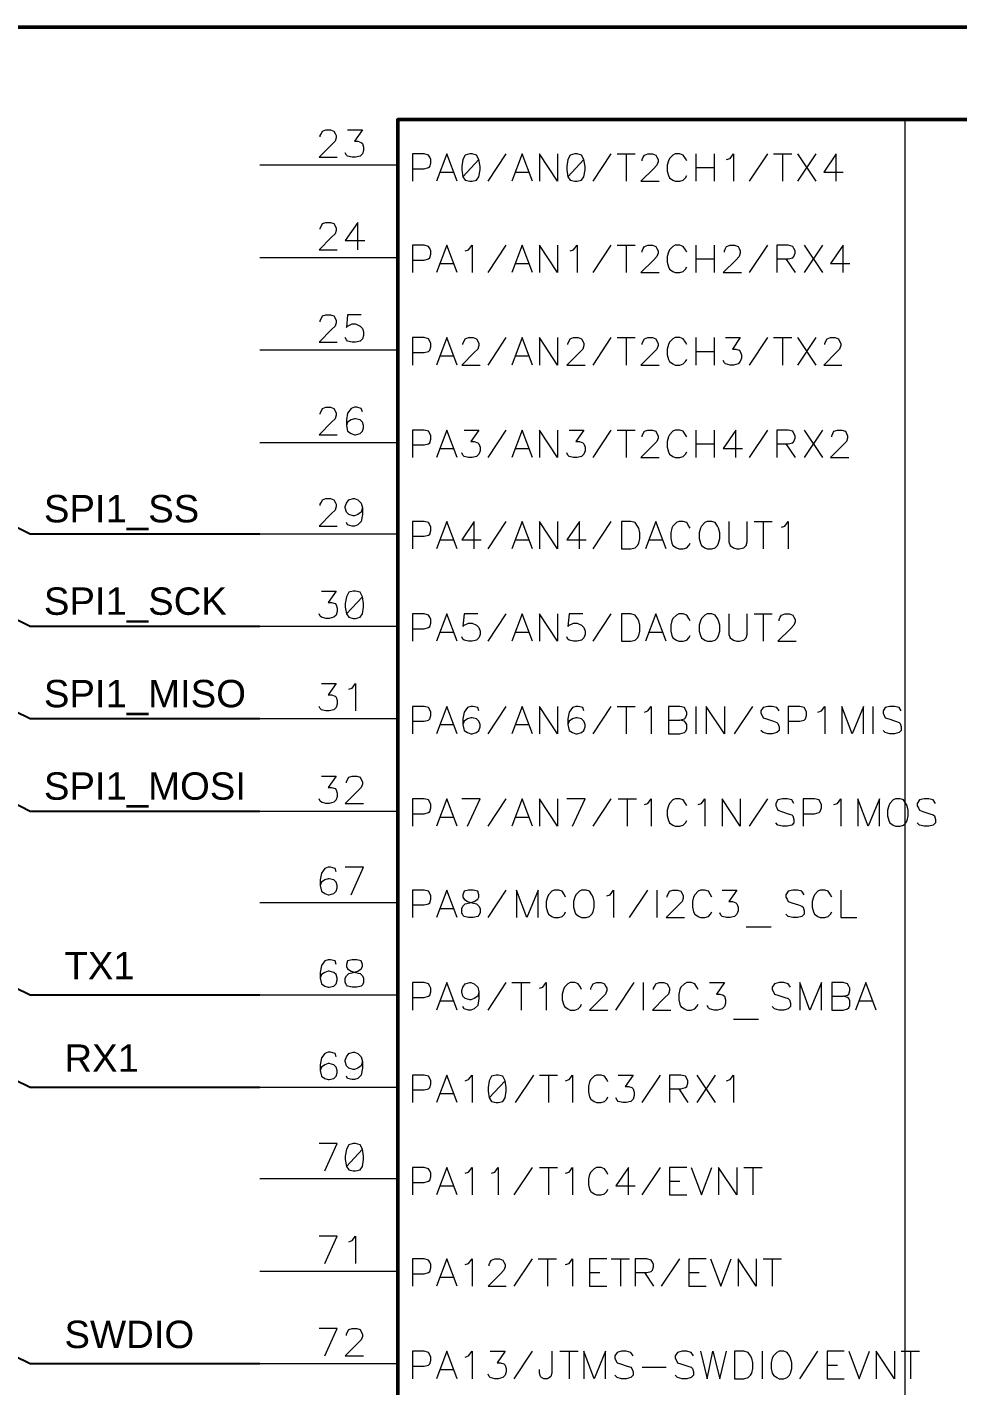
# Model space of a CAD drawing. Header units: millimetres. Extents: x -2024 to 917, y -725 to 13.
# Drawn here: x 780.36 to 814.33, y -36.98 to 12.61 of the extents above; entities that cross this region are included whole.
import ezdxf

# ---------------------------------------------------------------- set-up
doc = ezdxf.new("R2010")
doc.units = ezdxf.units.MM
doc.layers.add('PDF _Геометрия', color=7, linetype='Continuous')
doc.layers.add('Sheet', color=255, linetype='Continuous')
doc.styles.get("Standard").update_dxf_attribs({"font": 'arial.ttf'})

msp = doc.modelspace()

# ---------------------------------------------------------------- linework, layer by layer
at = {"layer": 'PDF _Геометрия', "lineweight": 50}
msp.add_lwpolyline([(856.975, 12.608), (778.766, 12.608), (778.766, 1.65), (778.766, -1.683), (778.766, -5.058), (778.766, -5.892), (778.766, -8.433), (778.766, -9.267), (778.766, -12.642), (778.766, -15.142), (778.766, -16.017), (778.766, -18.517), (778.766, -21.892), (778.766, -22.725), (778.766, -25.267), (778.766, -26.1), (778.766, -28.6), (778.766, -31.975), (778.766, -36.183), (778.766, -38.683)], dxfattribs=at)
at = {"layer": 'PDF _Геометрия', "color": 1, "lineweight": 50}
msp.add_lwpolyline([(839.308, 9.233), (839.308, -162.308), (793.891, -162.308), (793.891, 9.233)], close=True, dxfattribs=at)
at = {"layer": 'PDF _Геометрия', "lineweight": 18}
for points in [[(812.391, 9.233), (812.391, -162.308)], [(791.058, 8.608), (791.058, 8.65), (791.1, 8.733), (791.141, 8.817), (791.266, 8.858), (791.433, 8.858), (791.558, 8.817), (791.6, 8.733), (791.641, 8.65), (791.641, 8.567), (791.6, 8.442), (791.475, 8.317), (791.016, 7.858), (791.683, 7.858)], [(792.058, 8.858), (792.6, 8.858), (792.308, 8.442), (792.433, 8.442), (792.558, 8.4), (792.6, 8.358), (792.641, 8.233), (792.641, 8.108), (792.6, 7.983), (792.516, 7.9), (792.35, 7.858), (792.225, 7.858), (792.058, 7.9), (792.016, 7.942), (791.975, 8.025)], [(794.433, 7.442), (794.85, 7.442), (795.016, 7.483), (795.058, 7.525), (795.1, 7.65), (795.1, 7.775), (795.058, 7.858), (795.016, 7.942), (794.85, 7.983), (794.433, 7.983), (794.433, 6.983)], [(796.058, 6.983), (795.683, 7.983), (795.308, 6.983)], [(797.183, 6.983), (797.85, 7.983)], [(798.808, 6.983), (798.433, 7.983), (798.058, 6.983)], [(799.725, 7.983), (799.725, 6.983), (799.058, 7.983), (799.058, 6.983)], [(801.016, 6.983), (801.683, 7.983)], [(801.891, 7.983), (802.558, 7.983)], [(802.225, 7.983), (802.225, 6.983)], [(802.808, 7.733), (802.808, 7.775), (802.85, 7.858), (802.891, 7.942), (803.016, 7.983), (803.183, 7.983), (803.308, 7.942), (803.35, 7.858), (803.391, 7.775), (803.391, 7.692), (803.35, 7.567), (803.225, 7.442), (802.766, 6.983), (803.433, 6.983)], [(804.433, 7.733), (804.391, 7.817), (804.308, 7.942), (804.183, 7.983), (804.016, 7.983), (803.933, 7.942), (803.808, 7.817), (803.766, 7.733), (803.725, 7.567), (803.725, 7.358), (803.766, 7.192), (803.808, 7.108), (803.933, 7.025), (804.016, 6.983), (804.183, 6.983), (804.308, 7.025), (804.391, 7.108), (804.433, 7.192)], [(804.766, 7.983), (804.766, 6.983)], [(805.433, 7.983), (805.433, 6.983)], [(805.891, 7.775), (806.016, 7.817), (806.141, 7.983), (806.141, 6.983)], [(806.725, 6.983), (807.391, 7.983)], [(807.6, 7.983), (808.266, 7.983)], [(807.933, 7.983), (807.933, 6.983)], [(808.475, 7.983), (809.141, 6.983)], [(809.141, 7.983), (808.475, 6.983)], [(809.891, 6.983), (809.891, 7.983), (809.433, 7.317), (810.141, 7.317)], [(796.85, 7.775), (796.266, 7.15)], [(800.683, 7.775), (800.1, 7.15)], [(804.766, 7.483), (805.433, 7.483)], [(795.433, 7.317), (795.933, 7.317)], [(798.183, 7.317), (798.683, 7.317)], [(791.058, 5.233), (791.058, 5.275), (791.1, 5.358), (791.141, 5.442), (791.266, 5.483), (791.433, 5.483), (791.558, 5.442), (791.6, 5.358), (791.641, 5.275), (791.641, 5.192), (791.6, 5.067), (791.475, 4.942), (791.016, 4.483), (791.683, 4.483)], [(792.433, 4.483), (792.433, 5.483), (791.975, 4.817), (792.683, 4.817)], [(794.433, 4.108), (794.85, 4.108), (795.016, 4.15), (795.058, 4.192), (795.1, 4.317), (795.1, 4.442), (795.058, 4.525), (795.016, 4.608), (794.85, 4.65), (794.433, 4.65), (794.433, 3.65)], [(796.058, 3.65), (795.683, 4.65), (795.308, 3.65)], [(796.35, 4.442), (796.475, 4.483), (796.6, 4.65), (796.6, 3.65)], [(797.183, 3.65), (797.85, 4.65)], [(798.808, 3.65), (798.433, 4.65), (798.058, 3.65)], [(799.725, 4.65), (799.725, 3.65), (799.058, 4.65), (799.058, 3.65)], [(800.183, 4.442), (800.308, 4.483), (800.433, 4.65), (800.433, 3.65)], [(801.016, 3.65), (801.683, 4.65)], [(801.891, 4.65), (802.558, 4.65)], [(802.225, 4.65), (802.225, 3.65)], [(802.808, 4.4), (802.808, 4.442), (802.85, 4.525), (802.891, 4.608), (803.016, 4.65), (803.183, 4.65), (803.308, 4.608), (803.35, 4.525), (803.391, 4.442), (803.391, 4.358), (803.35, 4.233), (803.225, 4.108), (802.766, 3.65), (803.433, 3.65)], [(804.433, 4.4), (804.391, 4.483), (804.308, 4.608), (804.183, 4.65), (804.016, 4.65), (803.933, 4.608), (803.808, 4.483), (803.766, 4.4), (803.725, 4.233), (803.725, 4.025), (803.766, 3.858), (803.808, 3.775), (803.933, 3.692), (804.016, 3.65), (804.183, 3.65), (804.308, 3.692), (804.391, 3.775), (804.433, 3.858)], [(804.766, 4.65), (804.766, 3.65)], [(805.433, 4.65), (805.433, 3.65)], [(805.808, 4.4), (805.808, 4.442), (805.85, 4.525), (805.891, 4.608), (806.016, 4.65), (806.183, 4.65), (806.308, 4.608), (806.35, 4.525), (806.391, 4.442), (806.391, 4.358), (806.35, 4.233), (806.225, 4.108), (805.766, 3.65), (806.433, 3.65)], [(806.725, 3.65), (807.391, 4.65)], [(807.725, 4.15), (808.141, 4.15), (808.308, 4.192), (808.35, 4.233), (808.391, 4.358), (808.391, 4.442), (808.35, 4.525), (808.308, 4.608), (808.141, 4.65), (807.725, 4.65), (807.725, 3.65)], [(808.725, 4.65), (809.391, 3.65)], [(809.391, 4.65), (808.725, 3.65)], [(810.141, 3.65), (810.141, 4.65), (809.683, 3.983), (810.391, 3.983)], [(795.433, 3.983), (795.933, 3.983)], [(798.183, 3.983), (798.683, 3.983)], [(804.766, 4.15), (805.433, 4.15)], [(808.058, 4.15), (808.391, 3.65)], [(791.058, 1.858), (791.058, 1.9), (791.1, 1.983), (791.141, 2.067), (791.266, 2.108), (791.433, 2.108), (791.558, 2.067), (791.6, 1.983), (791.641, 1.9), (791.641, 1.817), (791.6, 1.692), (791.475, 1.567), (791.016, 1.108), (791.683, 1.108)], [(792.558, 2.108), (792.058, 2.108), (792.016, 1.65), (792.058, 1.692), (792.225, 1.775), (792.35, 1.775), (792.516, 1.692), (792.6, 1.608), (792.641, 1.483), (792.641, 1.358), (792.6, 1.233), (792.516, 1.15), (792.35, 1.108), (792.225, 1.108), (792.058, 1.15), (792.016, 1.192), (791.975, 1.275)], [(794.433, 0.733), (794.85, 0.733), (795.016, 0.775), (795.058, 0.817), (795.1, 0.942), (795.1, 1.067), (795.058, 1.15), (795.016, 1.233), (794.85, 1.275), (794.433, 1.275), (794.433, 0.275)], [(796.058, 0.275), (795.683, 1.275), (795.308, 0.275)], [(796.266, 1.025), (796.266, 1.067), (796.308, 1.15), (796.35, 1.233), (796.475, 1.275), (796.641, 1.275), (796.766, 1.233), (796.808, 1.15), (796.85, 1.067), (796.85, 0.983), (796.808, 0.858), (796.683, 0.733), (796.225, 0.275), (796.891, 0.275)], [(797.183, 0.275), (797.85, 1.275)], [(798.808, 0.275), (798.433, 1.275), (798.058, 0.275)], [(799.725, 1.275), (799.725, 0.275), (799.058, 1.275), (799.058, 0.275)], [(800.1, 1.025), (800.1, 1.067), (800.141, 1.15), (800.183, 1.233), (800.308, 1.275), (800.475, 1.275), (800.6, 1.233), (800.641, 1.15), (800.683, 1.067), (800.683, 0.983), (800.641, 0.858), (800.516, 0.733), (800.058, 0.275), (800.725, 0.275)], [(801.016, 0.275), (801.683, 1.275)], [(801.891, 1.275), (802.558, 1.275)], [(802.225, 1.275), (802.225, 0.275)], [(802.808, 1.025), (802.808, 1.067), (802.85, 1.15), (802.891, 1.233), (803.016, 1.275), (803.183, 1.275), (803.308, 1.233), (803.35, 1.15), (803.391, 1.067), (803.391, 0.983), (803.35, 0.858), (803.225, 0.733), (802.766, 0.275), (803.433, 0.275)], [(804.433, 1.025), (804.391, 1.108), (804.308, 1.233), (804.183, 1.275), (804.016, 1.275), (803.933, 1.233), (803.808, 1.108), (803.766, 1.025), (803.725, 0.858), (803.725, 0.65), (803.766, 0.483), (803.808, 0.4), (803.933, 0.317), (804.016, 0.275), (804.183, 0.275), (804.308, 0.317), (804.391, 0.4), (804.433, 0.483)], [(804.766, 1.275), (804.766, 0.275)], [(805.433, 1.275), (805.433, 0.275)], [(805.85, 1.275), (806.391, 1.275), (806.1, 0.858), (806.225, 0.858), (806.35, 0.817), (806.391, 0.775), (806.433, 0.65), (806.433, 0.525), (806.391, 0.4), (806.308, 0.317), (806.141, 0.275), (806.016, 0.275), (805.85, 0.317), (805.808, 0.358), (805.766, 0.442)], [(806.725, 0.275), (807.391, 1.275)], [(807.6, 1.275), (808.266, 1.275)], [(807.933, 1.275), (807.933, 0.275)], [(808.475, 1.275), (809.141, 0.275)], [(809.141, 1.275), (808.475, 0.275)], [(809.475, 1.025), (809.475, 1.067), (809.516, 1.15), (809.558, 1.233), (809.683, 1.275), (809.85, 1.275), (809.975, 1.233), (810.016, 1.15), (810.058, 1.067), (810.058, 0.983), (810.016, 0.858), (809.891, 0.733), (809.433, 0.275), (810.1, 0.275)], [(795.433, 0.608), (795.933, 0.608)], [(798.183, 0.608), (798.683, 0.608)], [(804.766, 0.775), (805.433, 0.775)], [(791.058, -1.517), (791.058, -1.475), (791.1, -1.392), (791.141, -1.308), (791.266, -1.267), (791.433, -1.267), (791.558, -1.308), (791.6, -1.392), (791.641, -1.475), (791.641, -1.558), (791.6, -1.683), (791.475, -1.808), (791.016, -2.267), (791.683, -2.267)], [(792.6, -1.433), (792.558, -1.308), (792.391, -1.267), (792.308, -1.267), (792.183, -1.308), (792.058, -1.475), (792.016, -1.725), (792.016, -1.933), (792.058, -2.142), (792.183, -2.225), (792.308, -2.267), (792.35, -2.267), (792.516, -2.225), (792.6, -2.142), (792.641, -2.017), (792.641, -1.933), (792.6, -1.808), (792.516, -1.725), (792.35, -1.683), (792.308, -1.683), (792.183, -1.725), (792.058, -1.808), (792.016, -1.933)], [(794.433, -2.642), (794.85, -2.642), (795.016, -2.6), (795.058, -2.558), (795.1, -2.433), (795.1, -2.308), (795.058, -2.225), (795.016, -2.142), (794.85, -2.1), (794.433, -2.1), (794.433, -3.1)], [(796.058, -3.1), (795.683, -2.1), (795.308, -3.1)], [(796.308, -2.1), (796.85, -2.1), (796.558, -2.517), (796.683, -2.517), (796.808, -2.558), (796.85, -2.6), (796.891, -2.725), (796.891, -2.85), (796.85, -2.975), (796.766, -3.058), (796.6, -3.1), (796.475, -3.1), (796.308, -3.058), (796.266, -3.017), (796.225, -2.933)], [(797.183, -3.1), (797.85, -2.1)], [(798.808, -3.1), (798.433, -2.1), (798.058, -3.1)], [(799.725, -2.1), (799.725, -3.1), (799.058, -2.1), (799.058, -3.1)], [(800.141, -2.1), (800.683, -2.1), (800.391, -2.517), (800.516, -2.517), (800.641, -2.558), (800.683, -2.6), (800.725, -2.725), (800.725, -2.85), (800.683, -2.975), (800.6, -3.058), (800.433, -3.1), (800.308, -3.1), (800.141, -3.058), (800.1, -3.017), (800.058, -2.933)], [(801.016, -3.1), (801.683, -2.1)], [(801.891, -2.1), (802.558, -2.1)], [(802.225, -2.1), (802.225, -3.1)], [(802.808, -2.35), (802.808, -2.308), (802.85, -2.225), (802.891, -2.142), (803.016, -2.1), (803.183, -2.1), (803.308, -2.142), (803.35, -2.225), (803.391, -2.308), (803.391, -2.392), (803.35, -2.517), (803.225, -2.642), (802.766, -3.1), (803.433, -3.1)], [(804.433, -2.35), (804.391, -2.267), (804.308, -2.142), (804.183, -2.1), (804.016, -2.1), (803.933, -2.142), (803.808, -2.267), (803.766, -2.35), (803.725, -2.517), (803.725, -2.725), (803.766, -2.892), (803.808, -2.975), (803.933, -3.058), (804.016, -3.1), (804.183, -3.1), (804.308, -3.058), (804.391, -2.975), (804.433, -2.892)], [(804.766, -2.1), (804.766, -3.1)], [(805.433, -2.1), (805.433, -3.1)], [(806.225, -3.1), (806.225, -2.1), (805.766, -2.767), (806.475, -2.767)], [(806.725, -3.1), (807.391, -2.1)], [(807.725, -2.6), (808.141, -2.6), (808.308, -2.558), (808.35, -2.517), (808.391, -2.392), (808.391, -2.308), (808.35, -2.225), (808.308, -2.142), (808.141, -2.1), (807.725, -2.1), (807.725, -3.1)], [(808.725, -2.1), (809.391, -3.1)], [(809.391, -2.1), (808.725, -3.1)], [(809.725, -2.35), (809.725, -2.308), (809.766, -2.225), (809.808, -2.142), (809.933, -2.1), (810.1, -2.1), (810.225, -2.142), (810.266, -2.225), (810.308, -2.308), (810.308, -2.392), (810.266, -2.517), (810.141, -2.642), (809.683, -3.1), (810.35, -3.1)], [(795.433, -2.767), (795.933, -2.767)], [(798.183, -2.767), (798.683, -2.767)], [(804.766, -2.6), (805.433, -2.6)], [(808.058, -2.6), (808.391, -3.1)], [(791.058, -4.85), (791.058, -4.808), (791.1, -4.725), (791.141, -4.642), (791.266, -4.6), (791.433, -4.6), (791.558, -4.642), (791.6, -4.725), (791.641, -4.808), (791.641, -4.892), (791.6, -5.017), (791.475, -5.142), (791.016, -5.6), (791.683, -5.6)], [(792.6, -4.933), (792.558, -5.1), (792.433, -5.183), (792.308, -5.225), (792.266, -5.225), (792.1, -5.183), (792.016, -5.1), (791.975, -4.933), (791.975, -4.892), (792.016, -4.767), (792.1, -4.642), (792.266, -4.6), (792.308, -4.6), (792.433, -4.642), (792.558, -4.767), (792.6, -4.933), (792.6, -5.183), (792.558, -5.433), (792.433, -5.558), (792.308, -5.6), (792.225, -5.6), (792.058, -5.558), (792.016, -5.475)], [(794.433, -5.975), (794.85, -5.975), (795.016, -5.933), (795.058, -5.892), (795.1, -5.767), (795.1, -5.642), (795.058, -5.558), (795.016, -5.475), (794.85, -5.433), (794.433, -5.433), (794.433, -6.433)], [(796.058, -6.433), (795.683, -5.433), (795.308, -6.433)], [(796.683, -6.433), (796.683, -5.433), (796.225, -6.1), (796.933, -6.1)], [(797.183, -6.433), (797.85, -5.433)], [(798.808, -6.433), (798.433, -5.433), (798.058, -6.433)], [(799.725, -5.433), (799.725, -6.433), (799.058, -5.433), (799.058, -6.433)], [(800.516, -6.433), (800.516, -5.433), (800.058, -6.1), (800.766, -6.1)], [(801.016, -6.433), (801.683, -5.433)], [(803.683, -6.433), (803.308, -5.433), (802.933, -6.433)], [(804.558, -5.683), (804.516, -5.6), (804.433, -5.475), (804.308, -5.433), (804.141, -5.433), (804.058, -5.475), (803.933, -5.6), (803.891, -5.683), (803.85, -5.85), (803.85, -6.058), (803.891, -6.225), (803.933, -6.308), (804.058, -6.392), (804.141, -6.433), (804.308, -6.433), (804.433, -6.392), (804.516, -6.308), (804.558, -6.225)], [(805.975, -5.433), (805.975, -6.183), (806.016, -6.308), (806.141, -6.392), (806.266, -6.433), (806.35, -6.433), (806.516, -6.392), (806.6, -6.308), (806.641, -6.183), (806.641, -5.433)], [(806.891, -5.433), (807.558, -5.433)], [(807.225, -5.433), (807.225, -6.433)], [(807.891, -5.642), (808.016, -5.6), (808.141, -5.433), (808.141, -6.433)], [(795.433, -6.1), (795.933, -6.1)], [(798.183, -6.1), (798.683, -6.1)], [(803.058, -6.1), (803.558, -6.1)], [(791.1, -7.975), (791.641, -7.975), (791.35, -8.392), (791.475, -8.392), (791.6, -8.433), (791.641, -8.475), (791.683, -8.6), (791.683, -8.725), (791.641, -8.85), (791.558, -8.933), (791.391, -8.975), (791.266, -8.975), (791.1, -8.933), (791.058, -8.892), (791.016, -8.808)], [(792.6, -8.183), (792.016, -8.808)], [(794.433, -9.35), (794.85, -9.35), (795.016, -9.308), (795.058, -9.267), (795.1, -9.142), (795.1, -9.017), (795.058, -8.933), (795.016, -8.85), (794.85, -8.808), (794.433, -8.808), (794.433, -9.808)], [(796.058, -9.808), (795.683, -8.808), (795.308, -9.808)], [(796.808, -8.808), (796.308, -8.808), (796.266, -9.267), (796.308, -9.225), (796.475, -9.142), (796.6, -9.142), (796.766, -9.225), (796.85, -9.308), (796.891, -9.433), (796.891, -9.558), (796.85, -9.683), (796.766, -9.767), (796.6, -9.808), (796.475, -9.808), (796.308, -9.767), (796.266, -9.725), (796.225, -9.642)], [(797.183, -9.808), (797.85, -8.808)], [(798.808, -9.808), (798.433, -8.808), (798.058, -9.808)], [(799.725, -8.808), (799.725, -9.808), (799.058, -8.808), (799.058, -9.808)], [(800.641, -8.808), (800.141, -8.808), (800.1, -9.267), (800.141, -9.225), (800.308, -9.142), (800.433, -9.142), (800.6, -9.225), (800.683, -9.308), (800.725, -9.433), (800.725, -9.558), (800.683, -9.683), (800.6, -9.767), (800.433, -9.808), (800.308, -9.808), (800.141, -9.767), (800.1, -9.725), (800.058, -9.642)], [(801.016, -9.808), (801.683, -8.808)], [(803.683, -9.808), (803.308, -8.808), (802.933, -9.808)], [(804.558, -9.058), (804.516, -8.975), (804.433, -8.85), (804.308, -8.808), (804.141, -8.808), (804.058, -8.85), (803.933, -8.975), (803.891, -9.058), (803.85, -9.225), (803.85, -9.433), (803.891, -9.6), (803.933, -9.683), (804.058, -9.767), (804.141, -9.808), (804.308, -9.808), (804.433, -9.767), (804.516, -9.683), (804.558, -9.6)], [(805.975, -8.808), (805.975, -9.558), (806.016, -9.683), (806.141, -9.767), (806.266, -9.808), (806.35, -9.808), (806.516, -9.767), (806.6, -9.683), (806.641, -9.558), (806.641, -8.808)], [(806.891, -8.808), (807.558, -8.808)], [(807.225, -8.808), (807.225, -9.808)], [(807.808, -9.058), (807.808, -9.017), (807.85, -8.933), (807.891, -8.85), (808.016, -8.808), (808.183, -8.808), (808.308, -8.85), (808.35, -8.933), (808.391, -9.017), (808.391, -9.1), (808.35, -9.225), (808.225, -9.35), (807.766, -9.808), (808.433, -9.808)], [(795.433, -9.475), (795.933, -9.475)], [(798.183, -9.475), (798.683, -9.475)], [(803.058, -9.475), (803.558, -9.475)], [(791.1, -11.35), (791.641, -11.35), (791.35, -11.767), (791.475, -11.767), (791.6, -11.808), (791.641, -11.85), (791.683, -11.975), (791.683, -12.1), (791.641, -12.225), (791.558, -12.308), (791.391, -12.35), (791.266, -12.35), (791.1, -12.308), (791.058, -12.267), (791.016, -12.183)], [(792.1, -11.558), (792.225, -11.517), (792.35, -11.35), (792.35, -12.35)], [(794.433, -12.725), (794.85, -12.725), (795.016, -12.683), (795.058, -12.642), (795.1, -12.517), (795.1, -12.392), (795.058, -12.308), (795.016, -12.225), (794.85, -12.183), (794.433, -12.183), (794.433, -13.183)], [(796.058, -13.183), (795.683, -12.183), (795.308, -13.183)], [(796.85, -12.35), (796.808, -12.225), (796.641, -12.183), (796.558, -12.183), (796.433, -12.225), (796.308, -12.392), (796.266, -12.642), (796.266, -12.85), (796.308, -13.058), (796.433, -13.142), (796.558, -13.183), (796.6, -13.183), (796.766, -13.142), (796.85, -13.058), (796.891, -12.933), (796.891, -12.85), (796.85, -12.725), (796.766, -12.642), (796.6, -12.6), (796.558, -12.6), (796.433, -12.642), (796.308, -12.725), (796.266, -12.85)], [(797.183, -13.183), (797.85, -12.183)], [(798.808, -13.183), (798.433, -12.183), (798.058, -13.183)], [(799.725, -12.183), (799.725, -13.183), (799.058, -12.183), (799.058, -13.183)], [(800.683, -12.35), (800.641, -12.225), (800.475, -12.183), (800.391, -12.183), (800.266, -12.225), (800.141, -12.392), (800.1, -12.642), (800.1, -12.85), (800.141, -13.058), (800.266, -13.142), (800.391, -13.183), (800.433, -13.183), (800.6, -13.142), (800.683, -13.058), (800.725, -12.933), (800.725, -12.85), (800.683, -12.725), (800.6, -12.642), (800.433, -12.6), (800.391, -12.6), (800.266, -12.642), (800.141, -12.725), (800.1, -12.85)], [(801.016, -13.183), (801.683, -12.183)], [(801.891, -12.183), (802.558, -12.183)], [(802.225, -12.183), (802.225, -13.183)], [(802.891, -12.392), (803.016, -12.35), (803.141, -12.183), (803.141, -13.183)], [(804.766, -12.183), (804.766, -13.183)], [(805.808, -12.183), (805.808, -13.183), (805.141, -12.183), (805.141, -13.183)], [(806.183, -13.183), (806.85, -12.183)], [(807.808, -12.35), (807.725, -12.225), (807.558, -12.183), (807.391, -12.183), (807.225, -12.225), (807.141, -12.35), (807.141, -12.433), (807.183, -12.517), (807.225, -12.6), (807.35, -12.642), (807.6, -12.725), (807.725, -12.767), (807.766, -12.808), (807.808, -12.933), (807.808, -13.058), (807.725, -13.142), (807.558, -13.183), (807.391, -13.183), (807.225, -13.142), (807.141, -13.058)], [(808.141, -12.725), (808.558, -12.725), (808.725, -12.683), (808.766, -12.642), (808.808, -12.517), (808.808, -12.392), (808.766, -12.308), (808.725, -12.225), (808.558, -12.183), (808.141, -12.183), (808.141, -13.183)], [(809.225, -12.392), (809.35, -12.35), (809.475, -12.183), (809.475, -13.183)], [(810.891, -13.183), (810.891, -12.183), (810.475, -13.183), (810.1, -12.183), (810.1, -13.183)], [(811.225, -12.183), (811.225, -13.183)], [(812.266, -12.35), (812.183, -12.225), (812.016, -12.183), (811.85, -12.183), (811.683, -12.225), (811.6, -12.35), (811.6, -12.433), (811.641, -12.517), (811.683, -12.6), (811.808, -12.642), (812.058, -12.725), (812.183, -12.767), (812.225, -12.808), (812.266, -12.933), (812.266, -13.058), (812.183, -13.142), (812.016, -13.183), (811.85, -13.183), (811.683, -13.142), (811.6, -13.058)], [(795.433, -12.85), (795.933, -12.85)], [(798.183, -12.85), (798.683, -12.85)], [(803.766, -12.683), (804.183, -12.683)], [(791.1, -14.725), (791.641, -14.725), (791.35, -15.142), (791.475, -15.142), (791.6, -15.183), (791.641, -15.225), (791.683, -15.35), (791.683, -15.475), (791.641, -15.6), (791.558, -15.683), (791.391, -15.725), (791.266, -15.725), (791.1, -15.683), (791.058, -15.642), (791.016, -15.558)], [(792.016, -14.975), (792.016, -14.933), (792.058, -14.85), (792.1, -14.767), (792.225, -14.725), (792.391, -14.725), (792.516, -14.767), (792.558, -14.85), (792.6, -14.933), (792.6, -15.017), (792.558, -15.142), (792.433, -15.267), (791.975, -15.725), (792.641, -15.725)], [(794.433, -16.1), (794.85, -16.1), (795.016, -16.058), (795.058, -16.017), (795.1, -15.892), (795.1, -15.767), (795.058, -15.683), (795.016, -15.6), (794.85, -15.558), (794.433, -15.558), (794.433, -16.558)], [(796.058, -16.558), (795.683, -15.558), (795.308, -16.558)], [(796.433, -16.558), (796.891, -15.558), (796.225, -15.558)], [(797.183, -16.558), (797.85, -15.558)], [(798.808, -16.558), (798.433, -15.558), (798.058, -16.558)], [(799.725, -15.558), (799.725, -16.558), (799.058, -15.558), (799.058, -16.558)], [(800.266, -16.558), (800.725, -15.558), (800.058, -15.558)], [(801.016, -16.558), (801.683, -15.558)], [(801.933, -15.558), (802.6, -15.558)], [(802.266, -15.558), (802.266, -16.558)], [(802.891, -15.767), (803.016, -15.725), (803.141, -15.558), (803.141, -16.558)], [(804.433, -15.808), (804.391, -15.725), (804.308, -15.6), (804.183, -15.558), (804.016, -15.558), (803.933, -15.6), (803.808, -15.725), (803.766, -15.808), (803.725, -15.975), (803.725, -16.183), (803.766, -16.35), (803.808, -16.433), (803.933, -16.517), (804.016, -16.558), (804.183, -16.558), (804.308, -16.517), (804.391, -16.433), (804.433, -16.35)], [(804.85, -15.767), (804.975, -15.725), (805.1, -15.558), (805.1, -16.558)], [(806.391, -15.558), (806.391, -16.558), (805.725, -15.558), (805.725, -16.558)], [(806.725, -16.558), (807.391, -15.558)], [(808.35, -15.725), (808.266, -15.6), (808.1, -15.558), (807.933, -15.558), (807.766, -15.6), (807.683, -15.725), (807.683, -15.808), (807.725, -15.892), (807.766, -15.975), (807.891, -16.017), (808.141, -16.1), (808.266, -16.142), (808.308, -16.183), (808.35, -16.308), (808.35, -16.433), (808.266, -16.517), (808.1, -16.558), (807.933, -16.558), (807.766, -16.517), (807.683, -16.433)], [(808.683, -16.1), (809.1, -16.1), (809.266, -16.058), (809.308, -16.017), (809.35, -15.892), (809.35, -15.767), (809.308, -15.683), (809.266, -15.6), (809.1, -15.558), (808.683, -15.558), (808.683, -16.558)], [(809.808, -15.767), (809.933, -15.725), (810.058, -15.558), (810.058, -16.558)], [(811.475, -16.558), (811.475, -15.558), (811.058, -16.558), (810.683, -15.558), (810.683, -16.558)], [(813.516, -15.725), (813.433, -15.6), (813.266, -15.558), (813.1, -15.558), (812.933, -15.6), (812.85, -15.725), (812.85, -15.808), (812.891, -15.892), (812.933, -15.975), (813.058, -16.017), (813.308, -16.1), (813.433, -16.142), (813.475, -16.183), (813.516, -16.308), (813.516, -16.433), (813.433, -16.517), (813.266, -16.558), (813.1, -16.558), (812.933, -16.517), (812.85, -16.433)], [(795.433, -16.225), (795.933, -16.225)], [(798.183, -16.225), (798.683, -16.225)], [(791.641, -18.225), (791.6, -18.1), (791.433, -18.058), (791.35, -18.058), (791.225, -18.1), (791.1, -18.267), (791.058, -18.517), (791.058, -18.725), (791.1, -18.933), (791.225, -19.017), (791.35, -19.058), (791.391, -19.058), (791.558, -19.017), (791.641, -18.933), (791.683, -18.808), (791.683, -18.725), (791.641, -18.6), (791.558, -18.517), (791.391, -18.475), (791.35, -18.475), (791.225, -18.517), (791.1, -18.6), (791.058, -18.725)], [(792.183, -19.058), (792.641, -18.058), (791.975, -18.058)], [(794.433, -19.433), (794.85, -19.433), (795.016, -19.392), (795.058, -19.35), (795.1, -19.225), (795.1, -19.1), (795.058, -19.017), (795.016, -18.933), (794.85, -18.892), (794.433, -18.892), (794.433, -19.892)], [(796.058, -19.892), (795.683, -18.892), (795.308, -19.892)], [(797.183, -19.892), (797.85, -18.892)], [(799.016, -19.892), (799.016, -18.892), (798.6, -19.892), (798.225, -18.892), (798.225, -19.892)], [(800.016, -19.142), (799.975, -19.058), (799.891, -18.933), (799.766, -18.892), (799.6, -18.892), (799.516, -18.933), (799.391, -19.058), (799.35, -19.142), (799.308, -19.308), (799.308, -19.517), (799.35, -19.683), (799.391, -19.767), (799.516, -19.85), (799.6, -19.892), (799.766, -19.892), (799.891, -19.85), (799.975, -19.767), (800.016, -19.683)], [(801.516, -19.1), (801.641, -19.058), (801.766, -18.892), (801.766, -19.892)], [(802.35, -19.892), (803.016, -18.892)], [(803.35, -18.892), (803.35, -19.892)], [(803.725, -19.142), (803.725, -19.1), (803.766, -19.017), (803.808, -18.933), (803.933, -18.892), (804.1, -18.892), (804.225, -18.933), (804.266, -19.017), (804.308, -19.1), (804.308, -19.183), (804.266, -19.308), (804.141, -19.433), (803.683, -19.892), (804.35, -19.892)], [(805.35, -19.142), (805.308, -19.058), (805.225, -18.933), (805.1, -18.892), (804.933, -18.892), (804.85, -18.933), (804.725, -19.058), (804.683, -19.142), (804.641, -19.308), (804.641, -19.517), (804.683, -19.683), (804.725, -19.767), (804.85, -19.85), (804.933, -19.892), (805.1, -19.892), (805.225, -19.85), (805.308, -19.767), (805.35, -19.683)], [(805.725, -18.892), (806.266, -18.892), (805.975, -19.308), (806.1, -19.308), (806.225, -19.35), (806.266, -19.392), (806.308, -19.517), (806.308, -19.642), (806.266, -19.767), (806.183, -19.85), (806.016, -19.892), (805.891, -19.892), (805.725, -19.85), (805.683, -19.808), (805.641, -19.725)], [(808.725, -19.058), (808.641, -18.933), (808.475, -18.892), (808.308, -18.892), (808.141, -18.933), (808.058, -19.058), (808.058, -19.142), (808.1, -19.225), (808.141, -19.308), (808.266, -19.35), (808.516, -19.433), (808.641, -19.475), (808.683, -19.517), (808.725, -19.642), (808.725, -19.767), (808.641, -19.85), (808.475, -19.892), (808.308, -19.892), (808.141, -19.85), (808.058, -19.767)], [(809.725, -19.142), (809.683, -19.058), (809.6, -18.933), (809.475, -18.892), (809.308, -18.892), (809.225, -18.933), (809.1, -19.058), (809.058, -19.142), (809.016, -19.308), (809.016, -19.517), (809.058, -19.683), (809.1, -19.767), (809.225, -19.85), (809.308, -19.892), (809.475, -19.892), (809.6, -19.85), (809.683, -19.767), (809.725, -19.683)], [(810.058, -18.892), (810.058, -19.892), (810.641, -19.892)], [(795.433, -19.558), (795.933, -19.558)], [(806.6, -20.225), (807.516, -20.225)], [(791.641, -21.6), (791.6, -21.475), (791.433, -21.433), (791.35, -21.433), (791.225, -21.475), (791.1, -21.642), (791.058, -21.892), (791.058, -22.1), (791.1, -22.308), (791.225, -22.392), (791.35, -22.433), (791.391, -22.433), (791.558, -22.392), (791.641, -22.308), (791.683, -22.183), (791.683, -22.1), (791.641, -21.975), (791.558, -21.892), (791.391, -21.85), (791.35, -21.85), (791.225, -21.892), (791.1, -21.975), (791.058, -22.1)], [(794.433, -22.808), (794.85, -22.808), (795.016, -22.767), (795.058, -22.725), (795.1, -22.6), (795.1, -22.475), (795.058, -22.392), (795.016, -22.308), (794.85, -22.267), (794.433, -22.267), (794.433, -23.267)], [(796.058, -23.267), (795.683, -22.267), (795.308, -23.267)], [(796.85, -22.6), (796.808, -22.767), (796.683, -22.85), (796.558, -22.892), (796.516, -22.892), (796.35, -22.85), (796.266, -22.767), (796.225, -22.6), (796.225, -22.558), (796.266, -22.433), (796.35, -22.308), (796.516, -22.267), (796.558, -22.267), (796.683, -22.308), (796.808, -22.433), (796.85, -22.6), (796.85, -22.85), (796.808, -23.1), (796.683, -23.225), (796.558, -23.267), (796.475, -23.267), (796.308, -23.225), (796.266, -23.142)], [(797.183, -23.267), (797.85, -22.267)], [(798.058, -22.267), (798.725, -22.267)], [(798.391, -22.267), (798.391, -23.267)], [(799.058, -22.475), (799.183, -22.433), (799.308, -22.267), (799.308, -23.267)], [(800.6, -22.517), (800.558, -22.433), (800.475, -22.308), (800.35, -22.267), (800.183, -22.267), (800.1, -22.308), (799.975, -22.433), (799.933, -22.517), (799.891, -22.683), (799.891, -22.892), (799.933, -23.058), (799.975, -23.142), (800.1, -23.225), (800.183, -23.267), (800.35, -23.267), (800.475, -23.225), (800.558, -23.142), (800.6, -23.058)], [(800.933, -22.517), (800.933, -22.475), (800.975, -22.392), (801.016, -22.308), (801.141, -22.267), (801.308, -22.267), (801.433, -22.308), (801.475, -22.392), (801.516, -22.475), (801.516, -22.558), (801.475, -22.683), (801.35, -22.808), (800.891, -23.267), (801.558, -23.267)], [(801.85, -23.267), (802.516, -22.267)], [(802.85, -22.267), (802.85, -23.267)], [(803.225, -22.517), (803.225, -22.475), (803.266, -22.392), (803.308, -22.308), (803.433, -22.267), (803.6, -22.267), (803.725, -22.308), (803.766, -22.392), (803.808, -22.475), (803.808, -22.558), (803.766, -22.683), (803.641, -22.808), (803.183, -23.267), (803.85, -23.267)], [(804.85, -22.517), (804.808, -22.433), (804.725, -22.308), (804.6, -22.267), (804.433, -22.267), (804.35, -22.308), (804.225, -22.433), (804.183, -22.517), (804.141, -22.683), (804.141, -22.892), (804.183, -23.058), (804.225, -23.142), (804.35, -23.225), (804.433, -23.267), (804.6, -23.267), (804.725, -23.225), (804.808, -23.142), (804.85, -23.058)], [(805.266, -22.267), (805.808, -22.267), (805.516, -22.683), (805.641, -22.683), (805.766, -22.725), (805.808, -22.767), (805.85, -22.892), (805.85, -23.017), (805.808, -23.142), (805.725, -23.225), (805.558, -23.267), (805.433, -23.267), (805.266, -23.225), (805.225, -23.183), (805.183, -23.1)], [(808.225, -22.433), (808.141, -22.308), (807.975, -22.267), (807.808, -22.267), (807.641, -22.308), (807.558, -22.433), (807.558, -22.517), (807.6, -22.6), (807.641, -22.683), (807.766, -22.725), (808.016, -22.808), (808.141, -22.85), (808.183, -22.892), (808.225, -23.017), (808.225, -23.142), (808.141, -23.225), (807.975, -23.267), (807.808, -23.267), (807.641, -23.225), (807.558, -23.142)], [(809.35, -23.267), (809.35, -22.267), (808.933, -23.267), (808.558, -22.267), (808.558, -23.267)], [(811.35, -23.267), (810.975, -22.267), (810.6, -23.267)], [(809.725, -22.767), (810.141, -22.767)], [(795.433, -22.933), (795.933, -22.933)], [(810.725, -22.933), (811.225, -22.933)], [(806.141, -23.6), (807.058, -23.6)], [(791.641, -24.975), (791.6, -24.85), (791.433, -24.808), (791.35, -24.808), (791.225, -24.85), (791.1, -25.017), (791.058, -25.267), (791.058, -25.475), (791.1, -25.683), (791.225, -25.767), (791.35, -25.808), (791.391, -25.808), (791.558, -25.767), (791.641, -25.683), (791.683, -25.558), (791.683, -25.475), (791.641, -25.35), (791.558, -25.267), (791.391, -25.225), (791.35, -25.225), (791.225, -25.267), (791.1, -25.35), (791.058, -25.475)], [(792.6, -25.142), (792.558, -25.308), (792.433, -25.392), (792.308, -25.433), (792.266, -25.433), (792.1, -25.392), (792.016, -25.308), (791.975, -25.142), (791.975, -25.1), (792.016, -24.975), (792.1, -24.85), (792.266, -24.808), (792.308, -24.808), (792.433, -24.85), (792.558, -24.975), (792.6, -25.142), (792.6, -25.392), (792.558, -25.642), (792.433, -25.767), (792.308, -25.808), (792.225, -25.808), (792.058, -25.767), (792.016, -25.683)], [(794.433, -26.183), (794.85, -26.183), (795.016, -26.142), (795.058, -26.1), (795.1, -25.975), (795.1, -25.85), (795.058, -25.767), (795.016, -25.683), (794.85, -25.642), (794.433, -25.642), (794.433, -26.642)], [(796.058, -26.642), (795.683, -25.642), (795.308, -26.642)], [(796.35, -25.85), (796.475, -25.808), (796.6, -25.642), (796.6, -26.642)], [(798.183, -26.642), (798.85, -25.642)], [(799.058, -25.642), (799.725, -25.642)], [(799.391, -25.642), (799.391, -26.642)], [(800.016, -25.85), (800.141, -25.808), (800.266, -25.642), (800.266, -26.642)], [(801.558, -25.892), (801.516, -25.808), (801.433, -25.683), (801.308, -25.642), (801.141, -25.642), (801.058, -25.683), (800.933, -25.808), (800.891, -25.892), (800.85, -26.058), (800.85, -26.267), (800.891, -26.433), (800.933, -26.517), (801.058, -26.6), (801.141, -26.642), (801.308, -26.642), (801.433, -26.6), (801.516, -26.517), (801.558, -26.433)], [(801.933, -25.642), (802.475, -25.642), (802.183, -26.058), (802.308, -26.058), (802.433, -26.1), (802.475, -26.142), (802.516, -26.267), (802.516, -26.392), (802.475, -26.517), (802.391, -26.6), (802.225, -26.642), (802.1, -26.642), (801.933, -26.6), (801.891, -26.558), (801.85, -26.475)], [(802.808, -26.642), (803.475, -25.642)], [(803.808, -26.142), (804.225, -26.142), (804.391, -26.1), (804.433, -26.058), (804.475, -25.933), (804.475, -25.85), (804.433, -25.767), (804.391, -25.683), (804.225, -25.642), (803.808, -25.642), (803.808, -26.642)], [(804.808, -25.642), (805.475, -26.642)], [(805.475, -25.642), (804.808, -26.642)], [(805.891, -25.85), (806.016, -25.808), (806.141, -25.642), (806.141, -26.642)], [(797.808, -25.85), (797.225, -26.475)], [(804.141, -26.142), (804.475, -26.642)], [(795.433, -26.308), (795.933, -26.308)], [(791.225, -29.142), (791.683, -28.142), (791.016, -28.142)], [(792.6, -28.35), (792.016, -28.975)], [(794.433, -29.558), (794.85, -29.558), (795.016, -29.517), (795.058, -29.475), (795.1, -29.35), (795.1, -29.225), (795.058, -29.142), (795.016, -29.058), (794.85, -29.017), (794.433, -29.017), (794.433, -30.017)], [(796.058, -30.017), (795.683, -29.017), (795.308, -30.017)], [(796.35, -29.225), (796.475, -29.183), (796.6, -29.017), (796.6, -30.017)], [(797.308, -29.225), (797.433, -29.183), (797.558, -29.017), (797.558, -30.017)], [(798.141, -30.017), (798.808, -29.017)], [(799.058, -29.017), (799.725, -29.017)], [(799.391, -29.017), (799.391, -30.017)], [(800.016, -29.225), (800.141, -29.183), (800.266, -29.017), (800.266, -30.017)], [(801.558, -29.267), (801.516, -29.183), (801.433, -29.058), (801.308, -29.017), (801.141, -29.017), (801.058, -29.058), (800.933, -29.183), (800.891, -29.267), (800.85, -29.433), (800.85, -29.642), (800.891, -29.808), (800.933, -29.892), (801.058, -29.975), (801.141, -30.017), (801.308, -30.017), (801.433, -29.975), (801.516, -29.892), (801.558, -29.808)], [(802.308, -30.017), (802.308, -29.017), (801.85, -29.683), (802.558, -29.683)], [(802.808, -30.017), (803.475, -29.017)], [(804.433, -29.017), (803.808, -29.017), (803.808, -30.017), (804.433, -30.017)], [(804.6, -29.017), (804.975, -30.017), (805.35, -29.017)], [(806.266, -29.017), (806.266, -30.017), (805.6, -29.017), (805.6, -30.017)], [(806.516, -29.017), (807.183, -29.017)], [(806.85, -29.017), (806.85, -30.017)], [(795.433, -29.683), (795.933, -29.683)], [(803.808, -29.517), (804.183, -29.517)], [(791.225, -32.517), (791.683, -31.517), (791.016, -31.517)], [(792.1, -31.725), (792.225, -31.683), (792.35, -31.517), (792.35, -32.517)], [(794.433, -32.892), (794.85, -32.892), (795.016, -32.85), (795.058, -32.808), (795.1, -32.683), (795.1, -32.558), (795.058, -32.475), (795.016, -32.392), (794.85, -32.35), (794.433, -32.35), (794.433, -33.35)], [(796.058, -33.35), (795.683, -32.35), (795.308, -33.35)], [(796.35, -32.558), (796.475, -32.517), (796.6, -32.35), (796.6, -33.35)], [(797.225, -32.6), (797.225, -32.558), (797.266, -32.475), (797.308, -32.392), (797.433, -32.35), (797.6, -32.35), (797.725, -32.392), (797.766, -32.475), (797.808, -32.558), (797.808, -32.642), (797.766, -32.767), (797.641, -32.892), (797.183, -33.35), (797.85, -33.35)], [(798.141, -33.35), (798.808, -32.35)], [(799.016, -32.35), (799.683, -32.35)], [(799.35, -32.35), (799.35, -33.35)], [(800.016, -32.558), (800.141, -32.517), (800.266, -32.35), (800.266, -33.35)], [(801.516, -32.35), (800.891, -32.35), (800.891, -33.35), (801.516, -33.35)], [(801.683, -32.35), (802.35, -32.35)], [(802.016, -32.35), (802.016, -33.35)], [(802.558, -32.85), (802.975, -32.85), (803.141, -32.808), (803.183, -32.767), (803.225, -32.642), (803.225, -32.558), (803.183, -32.475), (803.141, -32.392), (802.975, -32.35), (802.558, -32.35), (802.558, -33.35)], [(803.516, -33.35), (804.183, -32.35)], [(805.141, -32.35), (804.516, -32.35), (804.516, -33.35), (805.141, -33.35)], [(805.308, -32.35), (805.683, -33.35), (806.058, -32.35)], [(806.975, -32.35), (806.975, -33.35), (806.308, -32.35), (806.308, -33.35)], [(807.225, -32.35), (807.891, -32.35)], [(807.558, -32.35), (807.558, -33.35)], [(795.433, -33.017), (795.933, -33.017)], [(800.891, -32.85), (801.266, -32.85)], [(802.891, -32.85), (803.225, -33.35)], [(804.516, -32.85), (804.891, -32.85)], [(791.225, -35.892), (791.683, -34.892), (791.016, -34.892)], [(792.016, -35.142), (792.016, -35.1), (792.058, -35.017), (792.1, -34.933), (792.225, -34.892), (792.391, -34.892), (792.516, -34.933), (792.558, -35.017), (792.6, -35.1), (792.6, -35.183), (792.558, -35.308), (792.433, -35.433), (791.975, -35.892), (792.641, -35.892)], [(794.433, -36.267), (794.85, -36.267), (795.016, -36.225), (795.058, -36.183), (795.1, -36.058), (795.1, -35.933), (795.058, -35.85), (795.016, -35.767), (794.85, -35.725), (794.433, -35.725), (794.433, -36.725)], [(796.058, -36.725), (795.683, -35.725), (795.308, -36.725)], [(796.35, -35.933), (796.475, -35.892), (796.6, -35.725), (796.6, -36.725)], [(797.266, -35.725), (797.808, -35.725), (797.516, -36.142), (797.641, -36.142), (797.766, -36.183), (797.808, -36.225), (797.85, -36.35), (797.85, -36.475), (797.808, -36.6), (797.725, -36.683), (797.558, -36.725), (797.433, -36.725), (797.266, -36.683), (797.225, -36.642), (797.183, -36.558)], [(798.141, -36.725), (798.808, -35.725)], [(799.516, -35.725), (799.516, -36.517), (799.475, -36.642), (799.433, -36.683), (799.35, -36.725), (799.225, -36.725), (799.141, -36.683), (799.1, -36.642), (799.058, -36.517), (799.058, -36.392)], [(799.808, -35.725), (800.475, -35.725)], [(800.141, -35.725), (800.141, -36.725)], [(801.475, -36.725), (801.475, -35.725), (801.058, -36.725), (800.683, -35.725), (800.683, -36.725)], [(802.475, -35.892), (802.391, -35.767), (802.225, -35.725), (802.058, -35.725), (801.891, -35.767), (801.808, -35.892), (801.808, -35.975), (801.85, -36.058), (801.891, -36.142), (802.016, -36.183), (802.266, -36.267), (802.391, -36.308), (802.433, -36.35), (802.475, -36.475), (802.475, -36.6), (802.391, -36.683), (802.225, -36.725), (802.058, -36.725), (801.891, -36.683), (801.808, -36.6)], [(804.683, -35.892), (804.6, -35.767), (804.433, -35.725), (804.266, -35.725), (804.1, -35.767), (804.016, -35.892), (804.016, -35.975), (804.058, -36.058), (804.1, -36.142), (804.225, -36.183), (804.475, -36.267), (804.6, -36.308), (804.641, -36.35), (804.683, -36.475), (804.683, -36.6), (804.6, -36.683), (804.433, -36.725), (804.266, -36.725), (804.1, -36.683), (804.016, -36.6)], [(804.933, -35.725), (805.183, -36.725), (805.391, -35.725), (805.641, -36.725), (805.891, -35.725)], [(807.183, -35.725), (807.183, -36.725)], [(808.558, -36.725), (809.225, -35.725)], [(810.183, -35.725), (809.558, -35.725), (809.558, -36.725), (810.183, -36.725)], [(810.35, -35.725), (810.725, -36.725), (811.1, -35.725)], [(812.016, -35.725), (812.016, -36.725), (811.35, -35.725), (811.35, -36.725)], [(812.266, -35.725), (812.933, -35.725)], [(812.6, -35.725), (812.6, -36.725)], [(795.433, -36.392), (795.933, -36.392)], [(802.808, -36.308), (803.683, -36.308)], [(809.558, -36.225), (809.933, -36.225)]]:
    msp.add_lwpolyline(points, dxfattribs=at)
for points in [[(796.516, 7.983), (796.35, 7.942), (796.266, 7.775), (796.225, 7.525), (796.225, 7.4), (796.266, 7.15), (796.35, 7.025), (796.516, 6.983), (796.6, 6.983), (796.766, 7.025), (796.85, 7.15), (796.891, 7.4), (796.891, 7.525), (796.85, 7.775), (796.766, 7.942), (796.6, 7.983)], [(800.35, 7.983), (800.183, 7.942), (800.1, 7.775), (800.058, 7.525), (800.058, 7.4), (800.1, 7.15), (800.183, 7.025), (800.35, 6.983), (800.433, 6.983), (800.6, 7.025), (800.683, 7.15), (800.725, 7.4), (800.725, 7.525), (800.683, 7.775), (800.6, 7.942), (800.433, 7.983)], [(802.058, -5.433), (802.058, -6.433), (802.391, -6.433), (802.558, -6.392), (802.641, -6.308), (802.683, -6.225), (802.725, -6.058), (802.725, -5.85), (802.683, -5.683), (802.641, -5.6), (802.558, -5.475), (802.391, -5.433)], [(805.183, -5.433), (805.1, -5.475), (804.975, -5.6), (804.933, -5.683), (804.891, -5.85), (804.891, -6.058), (804.933, -6.225), (804.975, -6.308), (805.1, -6.392), (805.183, -6.433), (805.35, -6.433), (805.475, -6.392), (805.558, -6.308), (805.6, -6.225), (805.641, -6.058), (805.641, -5.85), (805.6, -5.683), (805.558, -5.6), (805.475, -5.475), (805.35, -5.433)], [(792.266, -7.975), (792.1, -8.017), (792.016, -8.183), (791.975, -8.433), (791.975, -8.558), (792.016, -8.808), (792.1, -8.933), (792.266, -8.975), (792.35, -8.975), (792.516, -8.933), (792.6, -8.808), (792.641, -8.558), (792.641, -8.433), (792.6, -8.183), (792.516, -8.017), (792.35, -7.975)], [(802.058, -8.808), (802.058, -9.808), (802.391, -9.808), (802.558, -9.767), (802.641, -9.683), (802.683, -9.6), (802.725, -9.433), (802.725, -9.225), (802.683, -9.058), (802.641, -8.975), (802.558, -8.85), (802.391, -8.808)], [(805.183, -8.808), (805.1, -8.85), (804.975, -8.975), (804.933, -9.058), (804.891, -9.225), (804.891, -9.433), (804.933, -9.6), (804.975, -9.683), (805.1, -9.767), (805.183, -9.808), (805.35, -9.808), (805.475, -9.767), (805.558, -9.683), (805.6, -9.6), (805.641, -9.433), (805.641, -9.225), (805.6, -9.058), (805.558, -8.975), (805.475, -8.85), (805.35, -8.808)], [(803.766, -12.183), (803.766, -13.183), (804.183, -13.183), (804.35, -13.142), (804.391, -13.1), (804.433, -13.017), (804.433, -12.85), (804.391, -12.767), (804.35, -12.725), (804.183, -12.683), (804.35, -12.642), (804.391, -12.6), (804.433, -12.475), (804.433, -12.392), (804.391, -12.308), (804.35, -12.225), (804.183, -12.183)], [(812.058, -15.558), (811.975, -15.6), (811.85, -15.725), (811.808, -15.808), (811.766, -15.975), (811.766, -16.183), (811.808, -16.35), (811.85, -16.433), (811.975, -16.517), (812.058, -16.558), (812.225, -16.558), (812.35, -16.517), (812.433, -16.433), (812.475, -16.35), (812.516, -16.183), (812.516, -15.975), (812.475, -15.808), (812.433, -15.725), (812.35, -15.6), (812.225, -15.558)], [(796.475, -18.892), (796.308, -18.933), (796.266, -19.058), (796.266, -19.142), (796.308, -19.225), (796.433, -19.308), (796.6, -19.35), (796.766, -19.392), (796.85, -19.475), (796.891, -19.558), (796.891, -19.725), (796.85, -19.808), (796.808, -19.85), (796.641, -19.892), (796.475, -19.892), (796.308, -19.85), (796.266, -19.808), (796.225, -19.725), (796.225, -19.558), (796.266, -19.475), (796.35, -19.392), (796.516, -19.35), (796.683, -19.308), (796.808, -19.225), (796.85, -19.142), (796.85, -19.058), (796.808, -18.933), (796.641, -18.892)], [(800.6, -18.892), (800.516, -18.933), (800.391, -19.058), (800.35, -19.142), (800.308, -19.308), (800.308, -19.517), (800.35, -19.683), (800.391, -19.767), (800.516, -19.85), (800.6, -19.892), (800.766, -19.892), (800.891, -19.85), (800.975, -19.767), (801.016, -19.683), (801.058, -19.517), (801.058, -19.308), (801.016, -19.142), (800.975, -19.058), (800.891, -18.933), (800.766, -18.892)], [(792.225, -21.433), (792.058, -21.475), (792.016, -21.6), (792.016, -21.683), (792.058, -21.767), (792.183, -21.85), (792.35, -21.892), (792.516, -21.933), (792.6, -22.017), (792.641, -22.1), (792.641, -22.267), (792.6, -22.35), (792.558, -22.392), (792.391, -22.433), (792.225, -22.433), (792.058, -22.392), (792.016, -22.35), (791.975, -22.267), (791.975, -22.1), (792.016, -22.017), (792.1, -21.933), (792.266, -21.892), (792.433, -21.85), (792.558, -21.767), (792.6, -21.683), (792.6, -21.6), (792.558, -21.475), (792.391, -21.433)], [(809.725, -22.267), (809.725, -23.267), (810.141, -23.267), (810.308, -23.225), (810.35, -23.183), (810.391, -23.1), (810.391, -22.933), (810.35, -22.85), (810.308, -22.808), (810.141, -22.767), (810.308, -22.725), (810.35, -22.683), (810.391, -22.558), (810.391, -22.475), (810.35, -22.392), (810.308, -22.308), (810.141, -22.267)], [(797.475, -25.642), (797.308, -25.683), (797.225, -25.85), (797.183, -26.1), (797.183, -26.225), (797.225, -26.475), (797.308, -26.6), (797.475, -26.642), (797.558, -26.642), (797.725, -26.6), (797.808, -26.475), (797.85, -26.225), (797.85, -26.1), (797.808, -25.85), (797.725, -25.683), (797.558, -25.642)], [(792.266, -28.142), (792.1, -28.183), (792.016, -28.35), (791.975, -28.6), (791.975, -28.725), (792.016, -28.975), (792.1, -29.1), (792.266, -29.142), (792.35, -29.142), (792.516, -29.1), (792.6, -28.975), (792.641, -28.725), (792.641, -28.6), (792.6, -28.35), (792.516, -28.183), (792.35, -28.142)], [(806.183, -35.725), (806.183, -36.725), (806.516, -36.725), (806.683, -36.683), (806.766, -36.6), (806.808, -36.517), (806.85, -36.35), (806.85, -36.142), (806.808, -35.975), (806.766, -35.892), (806.683, -35.767), (806.516, -35.725)], [(807.808, -35.725), (807.725, -35.767), (807.6, -35.892), (807.558, -35.975), (807.516, -36.142), (807.516, -36.35), (807.558, -36.517), (807.6, -36.6), (807.725, -36.683), (807.808, -36.725), (807.975, -36.725), (808.1, -36.683), (808.183, -36.6), (808.225, -36.517), (808.266, -36.35), (808.266, -36.142), (808.225, -35.975), (808.183, -35.892), (808.1, -35.767), (807.975, -35.725)]]:
    msp.add_lwpolyline(points, close=True, dxfattribs=at)
at = {"layer": 'PDF _Геометрия', "lineweight": 5}
for points in [[(793.891, 7.567), (788.85, 7.567)], [(793.891, 4.192), (788.85, 4.192)], [(793.891, 0.817), (788.85, 0.817)], [(793.891, -2.558), (788.85, -2.558)], [(793.891, -5.892), (788.85, -5.892)], [(793.891, -9.267), (788.85, -9.267)], [(793.891, -12.642), (788.85, -12.642)], [(793.891, -16.017), (788.85, -16.017)], [(793.891, -19.35), (788.85, -19.35)], [(793.891, -22.725), (788.85, -22.725)], [(793.891, -26.1), (788.85, -26.1)], [(793.891, -29.433), (788.85, -29.433)], [(793.891, -32.808), (788.85, -32.808)], [(793.891, -36.183), (788.85, -36.183)]]:
    msp.add_lwpolyline(points, dxfattribs=at)
at = {"layer": 'PDF _Геометрия', "lineweight": 25}
for points in [[(788.85, -5.892), (782.975, -5.892), (780.475, -5.892), (778.766, -5.058)], [(788.85, -9.267), (782.975, -9.267), (780.475, -9.267), (778.766, -8.433)], [(788.85, -12.642), (783.808, -12.642), (780.475, -12.642), (778.766, -11.808)], [(788.85, -16.017), (783.808, -16.017), (780.475, -16.017), (778.766, -15.142)], [(788.85, -22.725), (782.975, -22.725), (780.475, -22.725), (778.766, -21.892)], [(788.85, -26.1), (782.975, -26.1), (780.475, -26.1), (778.766, -25.267)], [(788.85, -36.183), (782.975, -36.183), (780.475, -36.183), (778.766, -35.35)]]:
    msp.add_lwpolyline(points, dxfattribs=at)

# ---------------------------------------------------------------- texts
at = {"layer": 'Sheet', "color": 2}
for s, p in [('SPI1_SS', (780.975, -5.467)), ('SPI1_SCK', (780.975, -8.842)), ('SPI1_MISO', (780.975, -12.217)), ('SPI1_MOSI', (780.975, -15.592)), ('TX1', (781.725, -22.148)), ('RX1', (781.725, -25.523)), ('SWDIO', (781.725, -35.606))]:
    msp.add_text(s, height=1, dxfattribs=at).set_placement(p)

doc.saveas('drawing.dxf')
